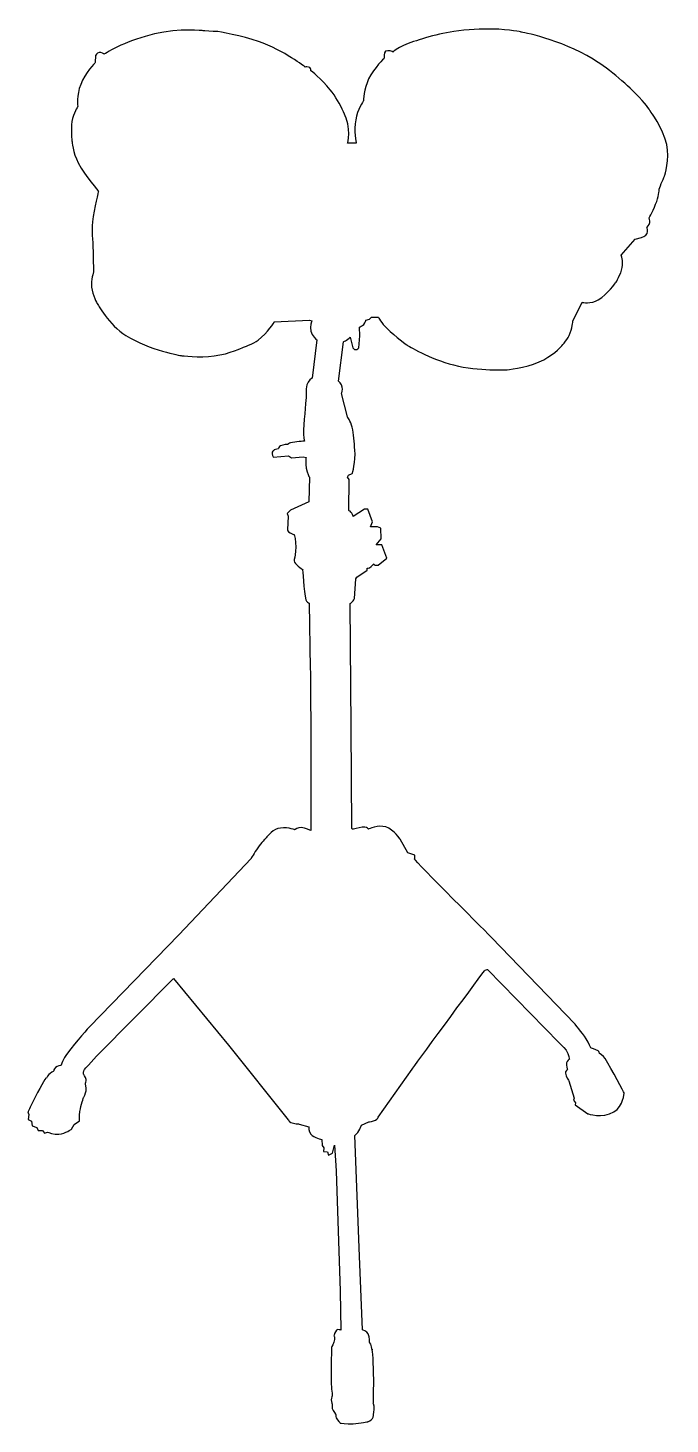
# Model space of a CAD drawing. Header units: centimetres. Extents: x -4.8 to 4.8, y -10.4 to 10.4.
import ezdxf

# ---------------------------------------------------------------- set-up
doc = ezdxf.new("R2010")
doc.units = ezdxf.units.CM
doc.header["$MEASUREMENT"] = 0
doc.layers.add('Camada 1', color=7, linetype='Continuous')

msp = doc.modelspace()

# ---------------------------------------------------------------- linework, layer by layer
at = {"layer": 'Camada 1'}
msp.add_open_spline([(-0.56082, 0.86125), (-0.56082, 0.86125), (-0.57709, 1.83261), (-0.57709, 1.83261), (-0.57709, 1.83261), (-0.57709, 1.83261), (-0.62064, 1.85925), (-0.6254, 1.88315), (-0.6254, 1.88315), (-0.6495, 2.00367), (-0.6807, 2.35361), (-0.67054, 2.3367), (-0.67054, 2.3367), (-0.66133, 2.32159), (-0.75828, 2.39348), (-0.79561, 2.44529), (-0.79561, 2.44529), (-0.80831, 2.46294), (-0.79246, 2.50331), (-0.79246, 2.50331), (-0.79246, 2.50331), (-0.79246, 2.50331), (-0.77301, 2.58282), (-0.77407, 2.66592), (-0.77407, 2.66592), (-0.77513, 2.75728), (-0.79661, 2.85285), (-0.79661, 2.85285), (-0.79661, 2.85285), (-0.79661, 2.85285), (-0.85445, 2.87325), (-0.88371, 2.89323), (-0.88371, 2.89323), (-0.89458, 2.90064), (-0.89821, 2.92196), (-0.89821, 2.92196), (-0.89821, 2.92196), (-0.89821, 2.92196), (-0.88604, 3.12516), (-0.88604, 3.12516), (-0.88604, 3.12516), (-0.88604, 3.12516), (-0.90221, 3.16588), (-0.90221, 3.16588), (-0.90221, 3.16588), (-0.90221, 3.16588), (-0.85347, 3.21462), (-0.85347, 3.21462), (-0.85347, 3.21462), (-0.85347, 3.21462), (-0.58111, 3.34064), (-0.58111, 3.34064), (-0.58111, 3.34064), (-0.58111, 3.34064), (-0.57299, 3.70645), (-0.57299, 3.70645), (-0.57299, 3.70645), (-0.57299, 3.70645), (-0.60596, 3.76556), (-0.61823, 3.83985), (-0.61823, 3.83985), (-0.6303, 3.91184), (-0.62183, 3.99908), (-0.62183, 3.99908), (-0.62183, 3.99908), (-0.62183, 3.99908), (-0.66242, 4.01136), (-0.66242, 4.01136), (-0.66242, 4.01136), (-0.66242, 4.01136), (-0.83728, 3.99509), (-0.83728, 3.99509), (-0.83728, 3.99509), (-0.83728, 3.99509), (-0.88192, 4.02364), (-0.88192, 4.02364), (-0.88192, 4.02364), (-0.88192, 4.02364), (-1.10962, 4.00324), (-1.10962, 4.00324), (-1.10962, 4.00324), (-1.10962, 4.00324), (-1.12867, 4.04626), (-1.12423, 4.07671), (-1.12423, 4.07671), (-1.12071, 4.10028), (-1.09335, 4.11298), (-1.09335, 4.11298), (-1.09335, 4.11298), (-1.09335, 4.11298), (-1.03639, 4.12925), (-1.03639, 4.12925), (-1.03639, 4.12925), (-1.03639, 4.12925), (-1.02083, 4.16478), (-0.9999, 4.17439), (-0.9999, 4.17439), (-0.95783, 4.19365), (-0.89417, 4.19426), (-0.89417, 4.19426), (-0.89417, 4.19426), (-0.89417, 4.19426), (-0.87515, 4.2135), (-0.85252, 4.21794), (-0.85252, 4.21794), (-0.78328, 4.23149), (-0.64614, 4.2431), (-0.64614, 4.2431), (-0.64614, 4.2431), (-0.64614, 4.2431), (-0.66347, 4.31414), (-0.65924, 4.40971), (-0.65924, 4.40971), (-0.6508, 4.60476), (-0.6177, 4.90152), (-0.6177, 4.90152), (-0.6177, 4.90152), (-0.6177, 4.90152), (-0.63241, 5.00344), (-0.60892, 5.08009), (-0.60892, 5.08009), (-0.59011, 5.14216), (-0.53238, 5.1819), (-0.53238, 5.1819), (-0.53238, 5.1819), (-0.53238, 5.1819), (-0.46324, 5.75099), (-0.46324, 5.75099), (-0.46324, 5.75099), (-0.46324, 5.75099), (-0.53238, 5.81303), (-0.54952, 5.87892), (-0.54952, 5.87892), (-0.56878, 5.95282), (-0.53642, 6.03148), (-0.53642, 6.03148), (-0.53642, 6.03148), (-0.53642, 6.03148), (-0.57301, 6.04362), (-0.57301, 6.04362), (-0.57301, 6.04362), (-0.57301, 6.04362), (-1.09337, 6.01518), (-1.09337, 6.01518), (-1.09337, 6.01518), (-1.09337, 6.01518), (-1.19441, 5.85786), (-1.3325, 5.74623), (-1.3325, 5.74623), (-1.40841, 5.68479), (-1.56076, 5.63712), (-1.56076, 5.63712), (-1.56076, 5.63712), (-1.56076, 5.63712), (-1.74758, 5.54229), (-1.98925, 5.51015), (-1.98925, 5.51015), (-2.20557, 5.4815), (-2.47934, 5.51523), (-2.47934, 5.51523), (-2.47934, 5.51523), (-2.47934, 5.51523), (-2.94495, 5.59378), (-3.30092, 5.81516), (-3.30092, 5.81516), (-3.54905, 5.96952), (-3.72719, 6.29154), (-3.72719, 6.29154), (-3.72719, 6.29154), (-3.72719, 6.29154), (-3.79476, 6.41015), (-3.80871, 6.53324), (-3.80871, 6.53324), (-3.82117, 6.64296), (-3.78003, 6.75906), (-3.78003, 6.75906), (-3.78003, 6.75906), (-3.78003, 6.75906), (-3.7922, 7.20605), (-3.7922, 7.20605), (-3.7922, 7.20605), (-3.7922, 7.20605), (-3.81292, 7.34297), (-3.79477, 7.50315), (-3.79477, 7.50315), (-3.77106, 7.71394), (-3.7068, 7.9622), (-3.7068, 7.9622), (-3.7068, 7.9622), (-3.7068, 7.9622), (-3.8968, 8.17236), (-4.00811, 8.38276), (-4.00811, 8.38276), (-4.08868, 8.53458), (-4.10116, 8.70605), (-4.10116, 8.70605), (-4.10116, 8.70605), (-4.10116, 8.70605), (-4.12167, 8.87118), (-4.10105, 8.99519), (-4.10105, 8.99519), (-4.07906, 9.12703), (-4.01572, 9.21815), (-4.01572, 9.21815), (-4.01572, 9.21815), (-4.01572, 9.21815), (-4.03517, 9.38984), (-3.97185, 9.54928), (-3.97185, 9.54928), (-3.90533, 9.71695), (-3.75566, 9.87257), (-3.75566, 9.87257), (-3.75566, 9.87257), (-3.75566, 9.87257), (-3.75164, 9.9783), (-3.75164, 9.9783), (-3.75164, 9.9783), (-3.75164, 9.9783), (-3.73164, 10.01775), (-3.69475, 10.02344), (-3.69475, 10.02344), (-3.66845, 10.02757), (-3.62159, 9.9986), (-3.62159, 9.9986), (-3.62159, 9.9986), (-3.62159, 9.9986), (-3.5106, 10.06903), (-3.37696, 10.13055), (-3.37696, 10.13055), (-3.23316, 10.19654), (-3.06002, 10.25551), (-2.87552, 10.29927), (-2.87552, 10.29927), (-2.49664, 10.38923), (-2.15016, 10.34811), (-2.15016, 10.34811), (-2.15016, 10.34811), (-2.15016, 10.34811), (-1.98755, 10.3316), (-1.95902, 10.33562), (-1.95902, 10.33562), (-1.93068, 10.33964), (-1.55916, 10.26945), (-1.32944, 10.18761), (-1.32944, 10.18761), (-0.94302, 10.04976), (-0.63398, 9.80743), (-0.63398, 9.80743), (-0.63398, 9.80743), (-0.63398, 9.80743), (-0.588, 9.81484), (-0.56495, 9.79939), (-0.56495, 9.79939), (-0.54571, 9.78672), (-0.54868, 9.75055), (-0.54868, 9.75055), (-0.54868, 9.75055), (-0.54868, 9.75055), (-0.39729, 9.63247), (-0.26314, 9.46954), (-0.26314, 9.46954), (-0.18162, 9.37037), (-0.11926, 9.25218), (-0.06425, 9.14117), (-0.06425, 9.14117), (0.06143, 8.88659), (-0.004, 8.67347), (-0.004, 8.67347), (-0.004, 8.67347), (-0.004, 8.67347), (0.12202, 8.67749), (0.12202, 8.67749), (0.12202, 8.67749), (0.12202, 8.67749), (0.08754, 8.85955), (0.1163, 9.02404), (0.1163, 9.02404), (0.1422, 9.17162), (0.23174, 9.30347), (0.23174, 9.30347), (0.23174, 9.30347), (0.23174, 9.30347), (0.23724, 9.48458), (0.3086, 9.63089), (0.3086, 9.63089), (0.39094, 9.80004), (0.54067, 9.9376), (0.54067, 9.9376), (0.54067, 9.9376), (0.54067, 9.9376), (0.53432, 10.02248), (0.56022, 10.04121), (0.56022, 10.04121), (0.59734, 10.06775), (0.67071, 10.03108), (0.67071, 10.03108), (0.67071, 10.03108), (0.67071, 10.03108), (0.74768, 10.09185), (0.82761, 10.12718), (0.82761, 10.12718), (0.99782, 10.20203), (1.28243, 10.28979), (1.57717, 10.33588), (1.57717, 10.33588), (1.77085, 10.36602), (1.98905, 10.37626), (2.15018, 10.37226), (2.15018, 10.37226), (2.4145, 10.3658), (2.57304, 10.32786), (2.57304, 10.32786), (2.57304, 10.32786), (2.57304, 10.32786), (3.1556, 10.22383), (3.64616, 9.92294), (3.64616, 9.92294), (3.90852, 9.76202), (4.17517, 9.52352), (4.33066, 9.35858), (4.33066, 9.35858), (4.45406, 9.22769), (4.4956, 9.14906), (4.4956, 9.14906), (4.4956, 9.14906), (4.4956, 9.14906), (4.68345, 8.913), (4.74013, 8.65514), (4.74013, 8.65514), (4.78855, 8.43651), (4.7069, 8.18987), (4.7069, 8.18987), (4.7069, 8.18987), (4.7069, 8.18987), (4.63776, 8.02726), (4.62975, 8.00286), (4.62975, 8.00286), (4.62591, 7.99167), (4.6253, 7.90877), (4.59062, 7.80971), (4.59062, 7.80971), (4.55027, 7.69374), (4.47518, 7.55989), (4.47518, 7.55989), (4.47518, 7.55989), (4.47518, 7.55989), (4.49653, 7.52563), (4.48912, 7.49351), (4.48912, 7.49351), (4.48044, 7.45681), (4.44271, 7.42162), (4.44271, 7.42162), (4.44271, 7.42162), (4.44271, 7.42162), (4.46787, 7.3713), (4.4484, 7.33343), (4.4484, 7.33343), (4.42927, 7.2962), (4.3654, 7.27125), (4.3654, 7.27125), (4.3654, 7.27125), (4.3654, 7.27125), (4.27198, 7.24683), (4.27198, 7.24683), (4.27198, 7.24683), (4.27198, 7.24683), (4.06063, 7.01117), (4.06063, 7.01117), (4.06063, 7.01117), (4.06063, 7.01117), (4.09608, 6.92343), (4.07788, 6.82731), (4.07788, 6.82731), (4.05756, 6.72074), (3.98337, 6.60456), (3.98337, 6.60456), (3.98337, 6.60456), (3.98337, 6.60456), (3.85944, 6.42642), (3.72156, 6.34469), (3.72156, 6.34469), (3.61297, 6.28011), (3.48349, 6.30789), (3.48349, 6.30789), (3.48349, 6.30789), (3.48349, 6.30789), (3.34519, 6.02751), (3.34519, 6.02751), (3.34519, 6.02751), (3.34519, 6.02751), (3.3382, 5.92411), (3.28788, 5.81629), (3.28788, 5.81629), (3.25097, 5.73774), (3.16644, 5.64545), (3.16644, 5.64545), (3.16644, 5.64545), (3.16644, 5.64545), (3.03269, 5.50104), (2.8432, 5.42111), (2.8432, 5.42111), (2.62968, 5.33081), (2.35756, 5.30395), (2.35756, 5.30395), (2.35756, 5.30395), (2.35756, 5.30395), (1.95463, 5.2808), (1.57183, 5.37584), (1.57183, 5.37584), (1.21811, 5.4635), (0.88211, 5.66974), (0.88211, 5.66974), (0.88211, 5.66974), (0.88211, 5.66974), (0.70502, 5.79777), (0.58146, 5.91797), (0.58146, 5.91797), (0.49727, 5.99949), (0.45118, 6.08839), (0.45118, 6.08839), (0.45118, 6.08839), (0.45118, 6.08839), (0.34955, 6.08835), (0.34955, 6.08835), (0.34955, 6.08835), (0.34955, 6.08835), (0.32113, 6.05581), (0.32113, 6.05581), (0.32113, 6.05581), (0.32113, 6.05581), (0.26827, 6.04364), (0.26827, 6.04364), (0.26827, 6.04364), (0.26827, 6.04364), (0.26277, 6.0093), (0.23573, 5.97874), (0.23573, 5.97874), (0.21795, 5.95876), (0.17482, 5.93802), (0.17482, 5.93802), (0.17482, 5.93802), (0.17482, 5.93802), (0.17882, 5.8079), (0.17882, 5.8079), (0.17882, 5.8079), (0.17882, 5.8079), (0.16255, 5.62912), (0.16255, 5.62912), (0.16255, 5.62912), (0.16255, 5.62912), (0.13718, 5.6047), (0.11794, 5.6047), (0.11794, 5.6047), (0.0931, 5.6047), (0.07309, 5.62912), (0.07309, 5.62912), (0.07309, 5.62912), (0.07309, 5.62912), (0.03253, 5.79173), (0.03253, 5.79173), (0.03253, 5.79173), (0.03253, 5.79173), (0.00776, 5.76308), (-0.01843, 5.74437), (-0.01843, 5.74437), (-0.04066, 5.72873), (-0.06497, 5.72259), (-0.06497, 5.72259), (-0.06497, 5.72259), (-0.06497, 5.72259), (-0.13813, 5.13318), (-0.13813, 5.13318), (-0.13813, 5.13318), (-0.13813, 5.13318), (-0.09638, 5.09884), (-0.08339, 5.04534), (-0.08339, 5.04534), (-0.07545, 5.01298), (-0.09355, 4.9503), (-0.09355, 4.9503), (-0.09355, 4.9503), (-0.09355, 4.9503), (-0.00812, 4.60481), (-0.00812, 4.60481), (-0.00812, 4.60481), (-0.00812, 4.60481), (0.03948, 4.54404), (0.06525, 4.44855), (0.06525, 4.44855), (0.09031, 4.35539), (0.09316, 4.2294), (0.10361, 4.1098), (0.10361, 4.1098), (0.1179, 3.94393), (0.06503, 3.75933), (0.06503, 3.75933), (0.06503, 3.75933), (0.06503, 3.75933), (0.00814, 3.73901), (0.00814, 3.73901), (0.00814, 3.73901), (0.00814, 3.73901), (-0.00813, 3.70647), (-0.00813, 3.70647), (-0.00813, 3.70647), (-0.00813, 3.70647), (0.02031, 3.67401), (0.02031, 3.67401), (0.02031, 3.67401), (0.02031, 3.67401), (0.01621, 3.21062), (0.01621, 3.21062), (0.01621, 3.21062), (0.01621, 3.21062), (0.04293, 3.1935), (0.05764, 3.17173), (0.05764, 3.17173), (0.07328, 3.1489), (0.07717, 3.12119), (0.07717, 3.12119), (0.07717, 3.12119), (0.07717, 3.12119), (0.24791, 3.23091), (0.24791, 3.23091), (0.24791, 3.23091), (0.24791, 3.23091), (0.29677, 3.23091), (0.29677, 3.23091), (0.29677, 3.23091), (0.29677, 3.23091), (0.3658, 3.04401), (0.3658, 3.04401), (0.3658, 3.04401), (0.3658, 3.04401), (0.33738, 2.96673), (0.33738, 2.96673), (0.33738, 2.96673), (0.33738, 2.96673), (0.43898, 2.97086), (0.43898, 2.97086), (0.43898, 2.97086), (0.43898, 2.97086), (0.49184, 2.95057), (0.49184, 2.95057), (0.49184, 2.95057), (0.49184, 2.95057), (0.49586, 2.78796), (0.49586, 2.78796), (0.49586, 2.78796), (0.49586, 2.78796), (0.42268, 2.70253), (0.42268, 2.70253), (0.42268, 2.70253), (0.42268, 2.70253), (0.50397, 2.70251), (0.50397, 2.70251), (0.50397, 2.70251), (0.50397, 2.70251), (0.58118, 2.50333), (0.58118, 2.50333), (0.58118, 2.50333), (0.58118, 2.50333), (0.45111, 2.3976), (0.45111, 2.3976), (0.45111, 2.3976), (0.45111, 2.3976), (0.42142, 2.39379), (0.40671, 2.39824), (0.40671, 2.39824), (0.38917, 2.40396), (0.3861, 2.418), (0.3861, 2.418), (0.3861, 2.418), (0.3861, 2.418), (0.35205, 2.379), (0.32321, 2.35974), (0.32321, 2.35974), (0.3103, 2.35119), (0.28852, 2.35299), (0.28852, 2.35299), (0.28852, 2.35299), (0.28852, 2.35299), (0.2845, 2.32444), (0.2845, 2.32444), (0.2845, 2.32444), (0.2845, 2.32444), (0.13416, 2.21882), (0.13416, 2.21882), (0.13416, 2.21882), (0.13416, 2.21882), (0.11789, 2.1944), (0.11789, 2.1944), (0.11789, 2.1944), (0.11789, 2.1944), (0.09757, 1.90174), (0.09757, 1.90174), (0.09757, 1.90174), (0.09757, 1.90174), (0.08212, 1.87383), (0.06331, 1.85163), (0.06331, 1.85163), (0.05085, 1.83684), (0.03246, 1.82456), (0.03246, 1.82456), (0.03246, 1.82456), (0.03246, 1.82456), (0.04873, -0.00863), (0.04873, -0.00863), (0.04873, -0.00863), (0.04873, -0.00863), (0.05685, -1.52067), (0.05685, -1.52067), (0.05685, -1.52067), (0.05685, -1.52067), (0.06291, -1.53334), (0.08455, -1.5289), (0.08455, -1.5289), (0.12622, -1.52049), (0.20382, -1.49257), (0.25275, -1.49805), (0.25275, -1.49805), (0.28532, -1.50178), (0.30479, -1.52869), (0.30479, -1.52869), (0.30479, -1.52869), (0.30479, -1.52869), (0.45341, -1.46032), (0.56368, -1.49551), (0.56368, -1.49551), (0.68833, -1.53525), (0.77627, -1.67916), (0.77627, -1.67916), (0.77627, -1.67916), (0.77627, -1.67916), (0.89004, -1.88247), (0.89004, -1.88247), (0.89004, -1.88247), (0.89004, -1.88247), (0.99577, -1.91493), (0.99577, -1.91493), (0.99577, -1.91493), (0.99577, -1.91493), (0.99577, -1.95962), (0.99177, -1.97592), (0.99177, -1.97592), (0.98764, -1.99219), (2.13398, -3.13845), (2.13398, -3.13845), (2.13398, -3.13845), (2.13398, -3.13845), (3.37366, -4.42276), (3.37366, -4.42276), (3.37366, -4.42276), (3.37366, -4.42276), (3.47283, -4.54476), (3.54178, -4.6494), (3.54178, -4.6494), (3.58364, -4.71306), (3.60949, -4.7805), (3.60949, -4.7805), (3.60949, -4.7805), (3.60949, -4.7805), (3.68117, -4.80185), (3.7194, -4.82701), (3.7194, -4.82701), (3.73578, -4.83781), (3.73951, -4.86582), (3.73951, -4.86582), (3.73951, -4.86582), (3.73951, -4.86582), (3.7946, -4.89553), (3.82322, -4.94141), (3.82322, -4.94141), (3.92217, -5.09968), (4.10532, -5.45121), (4.10532, -5.45121), (4.10532, -5.45121), (4.10532, -5.45121), (4.09714, -5.64639), (3.95493, -5.73275), (3.95493, -5.73275), (3.77779, -5.84038), (3.56462, -5.76013), (3.56462, -5.76013), (3.56462, -5.76013), (3.56462, -5.76013), (3.37772, -5.63001), (3.37772, -5.63001), (3.37772, -5.63001), (3.37772, -5.63001), (3.38174, -5.59749), (3.38174, -5.59749), (3.38174, -5.59749), (3.38174, -5.59749), (3.35332, -5.56095), (3.35332, -5.56095), (3.35332, -5.56095), (3.35332, -5.56095), (3.36144, -5.52835), (3.36144, -5.52835), (3.36144, -5.52835), (3.36144, -5.52835), (3.28429, -5.27229), (3.28429, -5.27229), (3.28429, -5.27229), (3.28429, -5.27229), (3.23955, -5.20847), (3.23354, -5.15823), (3.23354, -5.15823), (3.23013, -5.12894), (3.26397, -5.10153), (3.26397, -5.10153), (3.26397, -5.10153), (3.26397, -5.10153), (3.24021, -5.04692), (3.24809, -5.00567), (3.24809, -5.00567), (3.25423, -4.9727), (3.29228, -4.95109), (3.29228, -4.95109), (3.29228, -4.95109), (3.29228, -4.95109), (3.28805, -4.88111), (3.24262, -4.81621), (3.24262, -4.81621), (3.2032, -4.75993), (3.13792, -4.70733), (3.13792, -4.70733), (3.13792, -4.70733), (3.13792, -4.70733), (2.07289, -3.61391), (2.07289, -3.61391), (2.07289, -3.61391), (2.07289, -3.61391), (2.0414, -3.61944), (2.02807, -3.63722), (2.02807, -3.63722), (1.87593, -3.83891), (0.95521, -5.09743), (0.95521, -5.09743), (0.95521, -5.09743), (0.95521, -5.09743), (0.4511, -5.81284), (0.4511, -5.81284), (0.4511, -5.81284), (0.4511, -5.81284), (0.4452, -5.84022), (0.40882, -5.85832), (0.40882, -5.85832), (0.37628, -5.8747), (0.31293, -5.88189), (0.31293, -5.88189), (0.31293, -5.88189), (0.31293, -5.88189), (0.20321, -5.93073), (0.20321, -5.93073), (0.20321, -5.93073), (0.20321, -5.93073), (0.18694, -5.96732), (0.18694, -5.96732), (0.18694, -5.96732), (0.18694, -5.96732), (0.17289, -6.00685), (0.14773, -6.04154), (0.14773, -6.04154), (0.13323, -6.06144), (0.10164, -6.0852), (0.10164, -6.0852), (0.10164, -6.0852), (0.10164, -6.0852), (0.1748, -7.8777), (0.1748, -7.8777), (0.1748, -7.8777), (0.1748, -7.8777), (0.21539, -8.97511), (0.21539, -8.97511), (0.21539, -8.97511), (0.21539, -8.97511), (0.28307, -9.0012), (0.30156, -9.03398), (0.30156, -9.03398), (0.33254, -9.08875), (0.32111, -9.16214), (0.32111, -9.16214), (0.32111, -9.16214), (0.32111, -9.16214), (0.35641, -9.19873), (0.36064, -9.27919), (0.36064, -9.27919), (0.35683, -9.20773), (0.37945, -9.4077), (0.38263, -9.62955), (0.38263, -9.62955), (0.38602, -9.85048), (0.37797, -10.06447), (0.37797, -10.06447), (0.37797, -10.06447), (0.37797, -10.06447), (0.40501, -10.13826), (0.38601, -10.20679), (0.38601, -10.20679), (0.37884, -10.23269), (0.38307, -10.26876), (0.36423, -10.29506), (0.36423, -10.29506), (0.34394, -10.32337), (0.30081, -10.34083), (0.30081, -10.34083), (0.30081, -10.34083), (0.30081, -10.34083), (0.18643, -10.36681), (0.07774, -10.37216), (0.07774, -10.37216), (-0.02047, -10.37703), (-0.11384, -10.36126), (-0.11384, -10.36126), (-0.11384, -10.36126), (-0.11384, -10.36126), (-0.15506, -10.32054), (-0.17324, -10.28546), (-0.17324, -10.28546), (-0.187, -10.25868), (-0.17885, -10.23524), (-0.17885, -10.23524), (-0.17885, -10.23524), (-0.17885, -10.23524), (-0.21658, -10.18801), (-0.23224, -10.14486), (-0.23224, -10.14486), (-0.24092, -10.12031), (-0.23163, -10.08895), (-0.23163, -10.08895), (-0.23163, -10.08895), (-0.23163, -10.08895), (-0.2479, -10.05289), (-0.2479, -10.01577), (-0.2479, -10.01577), (-0.2479, -9.98415), (-0.23163, -9.95076), (-0.23163, -9.95076), (-0.23163, -9.95076), (-0.23163, -9.95076), (-0.24539, -9.85805), (-0.24748, -9.7393), (-0.24748, -9.7393), (-0.25108, -9.5284), (-0.24388, -9.23545), (-0.24388, -9.23545), (-0.24388, -9.23545), (-0.24388, -9.23545), (-0.20983, -9.17116), (-0.19919, -9.12144), (-0.19919, -9.12144), (-0.19252, -9.09017), (-0.20731, -9.06461), (-0.20731, -9.06461), (-0.20731, -9.06461), (-0.20731, -9.06461), (-0.19696, -9.00346), (-0.16715, -8.97862), (-0.16715, -8.97862), (-0.14895, -8.96333), (-0.10571, -8.97928), (-0.10571, -8.97928), (-0.10571, -8.97928), (-0.10571, -8.97928), (-0.11389, -8.39812), (-0.11389, -8.39812), (-0.11389, -8.39812), (-0.11389, -8.39812), (-0.17477, -6.60959), (-0.17477, -6.60959), (-0.17477, -6.60959), (-0.17477, -6.60959), (-0.19922, -6.22756), (-0.19922, -6.22756), (-0.19922, -6.22756), (-0.19922, -6.22756), (-0.22764, -6.3494), (-0.22764, -6.3494), (-0.22764, -6.3494), (-0.22764, -6.3494), (-0.28865, -6.37798), (-0.28865, -6.37798), (-0.28865, -6.37798), (-0.28865, -6.37798), (-0.30492, -6.32914), (-0.30492, -6.32914), (-0.30492, -6.32914), (-0.30492, -6.32914), (-0.36178, -6.32512), (-0.36178, -6.32512), (-0.36178, -6.32512), (-0.36178, -6.32512), (-0.35765, -6.26823), (-0.35765, -6.26823), (-0.35765, -6.26823), (-0.35765, -6.26823), (-0.3822, -6.23569), (-0.3822, -6.23569), (-0.3822, -6.23569), (-0.3822, -6.23569), (-0.38622, -6.14623), (-0.38622, -6.14623), (-0.38622, -6.14623), (-0.38622, -6.14623), (-0.5042, -6.11792), (-0.55219, -6.06402), (-0.55219, -6.06402), (-0.58262, -6.02986), (-0.58124, -5.95525), (-0.58124, -5.95525), (-0.58124, -5.95525), (-0.58124, -5.95525), (-0.72356, -5.91453), (-0.72356, -5.91453), (-0.72356, -5.91453), (-0.72356, -5.91453), (-0.80053, -5.90818), (-0.84694, -5.88969), (-0.84694, -5.88969), (-0.87909, -5.87667), (-0.88615, -5.84963), (-0.88615, -5.84963), (-0.88615, -5.84963), (-0.88615, -5.84963), (-1.77623, -4.73999), (-1.77623, -4.73999), (-1.77623, -4.73999), (-1.77623, -4.73999), (-2.59326, -3.74812), (-2.59326, -3.74812), (-2.59326, -3.74812), (-2.59326, -3.74812), (-3.73547, -4.9066), (-3.73547, -4.9066), (-3.73547, -4.9066), (-3.73547, -4.9066), (-3.85334, -5.04064), (-3.85334, -5.04064), (-3.85334, -5.04064), (-3.85334, -5.04064), (-3.89276, -5.06633), (-3.91499, -5.10364), (-3.91499, -5.10364), (-3.92997, -5.12901), (-3.93063, -5.17066), (-3.93063, -5.17066), (-3.93063, -5.17066), (-3.93063, -5.17066), (-3.89827, -5.20998), (-3.88994, -5.2521), (-3.88994, -5.2521), (-3.88539, -5.27504), (-3.90208, -5.31298), (-3.90208, -5.31298), (-3.90208, -5.31298), (-3.90208, -5.31298), (-3.88306, -5.36291), (-3.89025, -5.42228), (-3.89025, -5.42228), (-3.89448, -5.45855), (-3.92652, -5.51618), (-3.92652, -5.51618), (-3.92652, -5.51618), (-3.92652, -5.51618), (-3.96658, -5.62992), (-3.9837, -5.72764), (-3.9837, -5.72764), (-3.99648, -5.80122), (-3.98751, -5.86583), (-3.98751, -5.86583), (-3.98751, -5.86583), (-3.98751, -5.86583), (-4.06871, -5.92266), (-4.06871, -5.92266), (-4.06871, -5.92266), (-4.06871, -5.92266), (-4.1094, -5.9918), (-4.1094, -5.9918), (-4.1094, -5.9918), (-4.1094, -5.9918), (-4.19473, -6.05186), (-4.29538, -6.06467), (-4.29538, -6.06467), (-4.36608, -6.07356), (-4.46302, -6.03654), (-4.46302, -6.03654), (-4.46302, -6.03654), (-4.46302, -6.03654), (-4.50776, -6.04868), (-4.50776, -6.04868), (-4.50776, -6.04868), (-4.50776, -6.04868), (-4.54022, -6.01209), (-4.54022, -6.01209), (-4.54022, -6.01209), (-4.54022, -6.01209), (-4.60121, -6.00796), (-4.60121, -6.00796), (-4.60121, -6.00796), (-4.60121, -6.00796), (-4.62566, -5.9674), (-4.62566, -5.9674), (-4.62566, -5.9674), (-4.62566, -5.9674), (-4.69067, -5.93893), (-4.69067, -5.93893), (-4.69067, -5.93893), (-4.69067, -5.93893), (-4.70281, -5.87392), (-4.70281, -5.87392), (-4.70281, -5.87392), (-4.70281, -5.87392), (-4.75168, -5.8455), (-4.75168, -5.8455), (-4.75168, -5.8455), (-4.75168, -5.8455), (-4.74342, -5.77221), (-4.74342, -5.77221), (-4.74342, -5.77221), (-4.74342, -5.77221), (-4.75553, -5.73969), (-4.75553, -5.73969), (-4.75553, -5.73969), (-4.75553, -5.73969), (-4.72404, -5.66177), (-4.6752, -5.56663), (-4.6752, -5.56663), (-4.59569, -5.41206), (-4.48319, -5.21249), (-4.48319, -5.22759), (-4.48319, -5.22759), (-4.48319, -5.24124), (-4.4774, -5.2091), (-4.44715, -5.17825), (-4.44715, -5.17825), (-4.42326, -5.1537), (-4.37346, -5.13004), (-4.37346, -5.13004), (-4.37346, -5.13004), (-4.37346, -5.13004), (-4.37402, -5.09517), (-4.34631, -5.07252), (-4.34631, -5.07252), (-4.31914, -5.0504), (-4.26373, -5.04058), (-4.26373, -5.04058), (-4.26373, -5.04058), (-4.26373, -5.04058), (-4.23656, -4.95052), (-4.16943, -4.85934), (-4.16943, -4.85934), (-4.04436, -4.69001), (-3.84108, -4.46757), (-3.84108, -4.46757), (-3.84108, -4.46757), (-3.84108, -4.46757), (-2.51195, -3.10182), (-2.51195, -3.10182), (-2.51195, -3.10182), (-2.51195, -3.10182), (-1.43885, -1.96364), (-1.43885, -1.96364), (-1.43885, -1.96364), (-1.43885, -1.96364), (-1.39562, -1.88225), (-1.33865, -1.80423), (-1.33865, -1.80423), (-1.28621, -1.73213), (-1.21938, -1.663), (-1.21938, -1.663), (-1.21938, -1.663), (-1.21938, -1.663), (-1.13799, -1.54817), (-1.04348, -1.52047), (-1.04348, -1.52047), (-0.92675, -1.48599), (-0.7925, -1.53695), (-0.7925, -1.53695), (-0.7925, -1.53695), (-0.7925, -1.53695), (-0.74154, -1.50237), (-0.69503, -1.50459), (-0.69503, -1.50459), (-0.62611, -1.50816), (-0.55271, -1.54909), (-0.55271, -1.54909), (-0.55271, -1.54909), (-0.55271, -1.54909), (-0.54865, -0.35412), (-0.54865, -0.35412), (-0.54865, -0.35412), (-0.54865, -0.35412), (-0.55672, 0.80026), (-0.55672, 0.80026), (-0.55672, 0.80026), (-0.55672, 0.80026), (-0.56082, 0.86125), (-0.56082, 0.86125)], degree=3, knots=[0, 0, 0, 0, 0.00362319, 0.00362319, 0.00362319, 0.00362319, 0.00724638, 0.00724638, 0.00724638, 0.00724638, 0.01086957, 0.01086957, 0.01086957, 0.01086957, 0.01449275, 0.01449275, 0.01449275, 0.01449275, 0.01811594, 0.01811594, 0.01811594, 0.01811594, 0.02173913, 0.02173913, 0.02173913, 0.02173913, 0.02536232, 0.02536232, 0.02536232, 0.02536232, 0.02898551, 0.02898551, 0.02898551, 0.02898551, 0.0326087, 0.0326087, 0.0326087, 0.0326087, 0.03623188, 0.03623188, 0.03623188, 0.03623188, 0.03985507, 0.03985507, 0.03985507, 0.03985507, 0.04347826, 0.04347826, 0.04347826, 0.04347826, 0.04710145, 0.04710145, 0.04710145, 0.04710145, 0.05072464, 0.05072464, 0.05072464, 0.05072464, 0.05434783, 0.05434783, 0.05434783, 0.05434783, 0.05797101, 0.05797101, 0.05797101, 0.05797101, 0.0615942, 0.0615942, 0.0615942, 0.0615942, 0.06521739, 0.06521739, 0.06521739, 0.06521739, 0.06884058, 0.06884058, 0.06884058, 0.06884058, 0.07246377, 0.07246377, 0.07246377, 0.07246377, 0.07608696, 0.07608696, 0.07608696, 0.07608696, 0.07971014, 0.07971014, 0.07971014, 0.07971014, 0.08333333, 0.08333333, 0.08333333, 0.08333333, 0.08695652, 0.08695652, 0.08695652, 0.08695652, 0.09057971, 0.09057971, 0.09057971, 0.09057971, 0.0942029, 0.0942029, 0.0942029, 0.0942029, 0.09782609, 0.09782609, 0.09782609, 0.09782609, 0.10144928, 0.10144928, 0.10144928, 0.10144928, 0.10507246, 0.10507246, 0.10507246, 0.10507246, 0.10869565, 0.10869565, 0.10869565, 0.10869565, 0.11231884, 0.11231884, 0.11231884, 0.11231884, 0.11594203, 0.11594203, 0.11594203, 0.11594203, 0.11956522, 0.11956522, 0.11956522, 0.11956522, 0.12318841, 0.12318841, 0.12318841, 0.12318841, 0.12681159, 0.12681159, 0.12681159, 0.12681159, 0.13043478, 0.13043478, 0.13043478, 0.13043478, 0.13405797, 0.13405797, 0.13405797, 0.13405797, 0.13768116, 0.13768116, 0.13768116, 0.13768116, 0.14130435, 0.14130435, 0.14130435, 0.14130435, 0.14492754, 0.14492754, 0.14492754, 0.14492754, 0.14855072, 0.14855072, 0.14855072, 0.14855072, 0.15217391, 0.15217391, 0.15217391, 0.15217391, 0.1557971, 0.1557971, 0.1557971, 0.1557971, 0.15942029, 0.15942029, 0.15942029, 0.15942029, 0.16304348, 0.16304348, 0.16304348, 0.16304348, 0.16666667, 0.16666667, 0.16666667, 0.16666667, 0.17028986, 0.17028986, 0.17028986, 0.17028986, 0.17391304, 0.17391304, 0.17391304, 0.17391304, 0.17753623, 0.17753623, 0.17753623, 0.17753623, 0.18115942, 0.18115942, 0.18115942, 0.18115942, 0.18478261, 0.18478261, 0.18478261, 0.18478261, 0.1884058, 0.1884058, 0.1884058, 0.1884058, 0.19202899, 0.19202899, 0.19202899, 0.19202899, 0.19565217, 0.19565217, 0.19565217, 0.19565217, 0.19927536, 0.19927536, 0.19927536, 0.19927536, 0.20289855, 0.20289855, 0.20289855, 0.20289855, 0.20652174, 0.20652174, 0.20652174, 0.20652174, 0.21014493, 0.21014493, 0.21014493, 0.21014493, 0.21376812, 0.21376812, 0.21376812, 0.21376812, 0.2173913, 0.2173913, 0.2173913, 0.2173913, 0.22101449, 0.22101449, 0.22101449, 0.22101449, 0.22463768, 0.22463768, 0.22463768, 0.22463768, 0.22826087, 0.22826087, 0.22826087, 0.22826087, 0.23188406, 0.23188406, 0.23188406, 0.23188406, 0.23550725, 0.23550725, 0.23550725, 0.23550725, 0.23913043, 0.23913043, 0.23913043, 0.23913043, 0.24275362, 0.24275362, 0.24275362, 0.24275362, 0.24637681, 0.24637681, 0.24637681, 0.24637681, 0.25, 0.25, 0.25, 0.25, 0.25362319, 0.25362319, 0.25362319, 0.25362319, 0.25724638, 0.25724638, 0.25724638, 0.25724638, 0.26086957, 0.26086957, 0.26086957, 0.26086957, 0.26449275, 0.26449275, 0.26449275, 0.26449275, 0.26811594, 0.26811594, 0.26811594, 0.26811594, 0.27173913, 0.27173913, 0.27173913, 0.27173913, 0.27536232, 0.27536232, 0.27536232, 0.27536232, 0.27898551, 0.27898551, 0.27898551, 0.27898551, 0.2826087, 0.2826087, 0.2826087, 0.2826087, 0.28623188, 0.28623188, 0.28623188, 0.28623188, 0.28985507, 0.28985507, 0.28985507, 0.28985507, 0.29347826, 0.29347826, 0.29347826, 0.29347826, 0.29710145, 0.29710145, 0.29710145, 0.29710145, 0.30072464, 0.30072464, 0.30072464, 0.30072464, 0.30434783, 0.30434783, 0.30434783, 0.30434783, 0.30797101, 0.30797101, 0.30797101, 0.30797101, 0.3115942, 0.3115942, 0.3115942, 0.3115942, 0.31521739, 0.31521739, 0.31521739, 0.31521739, 0.31884058, 0.31884058, 0.31884058, 0.31884058, 0.32246377, 0.32246377, 0.32246377, 0.32246377, 0.32608696, 0.32608696, 0.32608696, 0.32608696, 0.32971014, 0.32971014, 0.32971014, 0.32971014, 0.33333333, 0.33333333, 0.33333333, 0.33333333, 0.33695652, 0.33695652, 0.33695652, 0.33695652, 0.34057971, 0.34057971, 0.34057971, 0.34057971, 0.3442029, 0.3442029, 0.3442029, 0.3442029, 0.34782609, 0.34782609, 0.34782609, 0.34782609, 0.35144928, 0.35144928, 0.35144928, 0.35144928, 0.35507246, 0.35507246, 0.35507246, 0.35507246, 0.35869565, 0.35869565, 0.35869565, 0.35869565, 0.36231884, 0.36231884, 0.36231884, 0.36231884, 0.36594203, 0.36594203, 0.36594203, 0.36594203, 0.36956522, 0.36956522, 0.36956522, 0.36956522, 0.37318841, 0.37318841, 0.37318841, 0.37318841, 0.37681159, 0.37681159, 0.37681159, 0.37681159, 0.38043478, 0.38043478, 0.38043478, 0.38043478, 0.38405797, 0.38405797, 0.38405797, 0.38405797, 0.38768116, 0.38768116, 0.38768116, 0.38768116, 0.39130435, 0.39130435, 0.39130435, 0.39130435, 0.39492754, 0.39492754, 0.39492754, 0.39492754, 0.39855072, 0.39855072, 0.39855072, 0.39855072, 0.40217391, 0.40217391, 0.40217391, 0.40217391, 0.4057971, 0.4057971, 0.4057971, 0.4057971, 0.40942029, 0.40942029, 0.40942029, 0.40942029, 0.41304348, 0.41304348, 0.41304348, 0.41304348, 0.41666667, 0.41666667, 0.41666667, 0.41666667, 0.42028986, 0.42028986, 0.42028986, 0.42028986, 0.42391304, 0.42391304, 0.42391304, 0.42391304, 0.42753623, 0.42753623, 0.42753623, 0.42753623, 0.43115942, 0.43115942, 0.43115942, 0.43115942, 0.43478261, 0.43478261, 0.43478261, 0.43478261, 0.4384058, 0.4384058, 0.4384058, 0.4384058, 0.44202899, 0.44202899, 0.44202899, 0.44202899, 0.44565217, 0.44565217, 0.44565217, 0.44565217, 0.44927536, 0.44927536, 0.44927536, 0.44927536, 0.45289855, 0.45289855, 0.45289855, 0.45289855, 0.45652174, 0.45652174, 0.45652174, 0.45652174, 0.46014493, 0.46014493, 0.46014493, 0.46014493, 0.46376812, 0.46376812, 0.46376812, 0.46376812, 0.4673913, 0.4673913, 0.4673913, 0.4673913, 0.47101449, 0.47101449, 0.47101449, 0.47101449, 0.47463768, 0.47463768, 0.47463768, 0.47463768, 0.47826087, 0.47826087, 0.47826087, 0.47826087, 0.48188406, 0.48188406, 0.48188406, 0.48188406, 0.48550725, 0.48550725, 0.48550725, 0.48550725, 0.48913043, 0.48913043, 0.48913043, 0.48913043, 0.49275362, 0.49275362, 0.49275362, 0.49275362, 0.49637681, 0.49637681, 0.49637681, 0.49637681, 0.5, 0.5, 0.5, 0.5, 0.50362319, 0.50362319, 0.50362319, 0.50362319, 0.50724638, 0.50724638, 0.50724638, 0.50724638, 0.51086957, 0.51086957, 0.51086957, 0.51086957, 0.51449275, 0.51449275, 0.51449275, 0.51449275, 0.51811594, 0.51811594, 0.51811594, 0.51811594, 0.52173913, 0.52173913, 0.52173913, 0.52173913, 0.52536232, 0.52536232, 0.52536232, 0.52536232, 0.52898551, 0.52898551, 0.52898551, 0.52898551, 0.5326087, 0.5326087, 0.5326087, 0.5326087, 0.53623188, 0.53623188, 0.53623188, 0.53623188, 0.53985507, 0.53985507, 0.53985507, 0.53985507, 0.54347826, 0.54347826, 0.54347826, 0.54347826, 0.54710145, 0.54710145, 0.54710145, 0.54710145, 0.55072464, 0.55072464, 0.55072464, 0.55072464, 0.55434783, 0.55434783, 0.55434783, 0.55434783, 0.55797101, 0.55797101, 0.55797101, 0.55797101, 0.5615942, 0.5615942, 0.5615942, 0.5615942, 0.56521739, 0.56521739, 0.56521739, 0.56521739, 0.56884058, 0.56884058, 0.56884058, 0.56884058, 0.57246377, 0.57246377, 0.57246377, 0.57246377, 0.57608696, 0.57608696, 0.57608696, 0.57608696, 0.57971014, 0.57971014, 0.57971014, 0.57971014, 0.58333333, 0.58333333, 0.58333333, 0.58333333, 0.58695652, 0.58695652, 0.58695652, 0.58695652, 0.59057971, 0.59057971, 0.59057971, 0.59057971, 0.5942029, 0.5942029, 0.5942029, 0.5942029, 0.59782609, 0.59782609, 0.59782609, 0.59782609, 0.60144928, 0.60144928, 0.60144928, 0.60144928, 0.60507246, 0.60507246, 0.60507246, 0.60507246, 0.60869565, 0.60869565, 0.60869565, 0.60869565, 0.61231884, 0.61231884, 0.61231884, 0.61231884, 0.61594203, 0.61594203, 0.61594203, 0.61594203, 0.61956522, 0.61956522, 0.61956522, 0.61956522, 0.62318841, 0.62318841, 0.62318841, 0.62318841, 0.62681159, 0.62681159, 0.62681159, 0.62681159, 0.63043478, 0.63043478, 0.63043478, 0.63043478, 0.63405797, 0.63405797, 0.63405797, 0.63405797, 0.63768116, 0.63768116, 0.63768116, 0.63768116, 0.64130435, 0.64130435, 0.64130435, 0.64130435, 0.64492754, 0.64492754, 0.64492754, 0.64492754, 0.64855072, 0.64855072, 0.64855072, 0.64855072, 0.65217391, 0.65217391, 0.65217391, 0.65217391, 0.6557971, 0.6557971, 0.6557971, 0.6557971, 0.65942029, 0.65942029, 0.65942029, 0.65942029, 0.66304348, 0.66304348, 0.66304348, 0.66304348, 0.66666667, 0.66666667, 0.66666667, 0.66666667, 0.67028986, 0.67028986, 0.67028986, 0.67028986, 0.67391304, 0.67391304, 0.67391304, 0.67391304, 0.67753623, 0.67753623, 0.67753623, 0.67753623, 0.68115942, 0.68115942, 0.68115942, 0.68115942, 0.68478261, 0.68478261, 0.68478261, 0.68478261, 0.6884058, 0.6884058, 0.6884058, 0.6884058, 0.69202899, 0.69202899, 0.69202899, 0.69202899, 0.69565217, 0.69565217, 0.69565217, 0.69565217, 0.69927536, 0.69927536, 0.69927536, 0.69927536, 0.70289855, 0.70289855, 0.70289855, 0.70289855, 0.70652174, 0.70652174, 0.70652174, 0.70652174, 0.71014493, 0.71014493, 0.71014493, 0.71014493, 0.71376812, 0.71376812, 0.71376812, 0.71376812, 0.7173913, 0.7173913, 0.7173913, 0.7173913, 0.72101449, 0.72101449, 0.72101449, 0.72101449, 0.72463768, 0.72463768, 0.72463768, 0.72463768, 0.72826087, 0.72826087, 0.72826087, 0.72826087, 0.73188406, 0.73188406, 0.73188406, 0.73188406, 0.73550725, 0.73550725, 0.73550725, 0.73550725, 0.73913043, 0.73913043, 0.73913043, 0.73913043, 0.74275362, 0.74275362, 0.74275362, 0.74275362, 0.74637681, 0.74637681, 0.74637681, 0.74637681, 0.75, 0.75, 0.75, 0.75, 0.75362319, 0.75362319, 0.75362319, 0.75362319, 0.75724638, 0.75724638, 0.75724638, 0.75724638, 0.76086957, 0.76086957, 0.76086957, 0.76086957, 0.76449275, 0.76449275, 0.76449275, 0.76449275, 0.76811594, 0.76811594, 0.76811594, 0.76811594, 0.77173913, 0.77173913, 0.77173913, 0.77173913, 0.77536232, 0.77536232, 0.77536232, 0.77536232, 0.77898551, 0.77898551, 0.77898551, 0.77898551, 0.7826087, 0.7826087, 0.7826087, 0.7826087, 0.78623188, 0.78623188, 0.78623188, 0.78623188, 0.78985507, 0.78985507, 0.78985507, 0.78985507, 0.79347826, 0.79347826, 0.79347826, 0.79347826, 0.79710145, 0.79710145, 0.79710145, 0.79710145, 0.80072464, 0.80072464, 0.80072464, 0.80072464, 0.80434783, 0.80434783, 0.80434783, 0.80434783, 0.80797101, 0.80797101, 0.80797101, 0.80797101, 0.8115942, 0.8115942, 0.8115942, 0.8115942, 0.81521739, 0.81521739, 0.81521739, 0.81521739, 0.81884058, 0.81884058, 0.81884058, 0.81884058, 0.82246377, 0.82246377, 0.82246377, 0.82246377, 0.82608696, 0.82608696, 0.82608696, 0.82608696, 0.82971014, 0.82971014, 0.82971014, 0.82971014, 0.83333333, 0.83333333, 0.83333333, 0.83333333, 0.83695652, 0.83695652, 0.83695652, 0.83695652, 0.84057971, 0.84057971, 0.84057971, 0.84057971, 0.8442029, 0.8442029, 0.8442029, 0.8442029, 0.84782609, 0.84782609, 0.84782609, 0.84782609, 0.85144928, 0.85144928, 0.85144928, 0.85144928, 0.85507246, 0.85507246, 0.85507246, 0.85507246, 0.85869565, 0.85869565, 0.85869565, 0.85869565, 0.86231884, 0.86231884, 0.86231884, 0.86231884, 0.86594203, 0.86594203, 0.86594203, 0.86594203, 0.86956522, 0.86956522, 0.86956522, 0.86956522, 0.87318841, 0.87318841, 0.87318841, 0.87318841, 0.87681159, 0.87681159, 0.87681159, 0.87681159, 0.88043478, 0.88043478, 0.88043478, 0.88043478, 0.88405797, 0.88405797, 0.88405797, 0.88405797, 0.88768116, 0.88768116, 0.88768116, 0.88768116, 0.89130435, 0.89130435, 0.89130435, 0.89130435, 0.89492754, 0.89492754, 0.89492754, 0.89492754, 0.89855072, 0.89855072, 0.89855072, 0.89855072, 0.90217391, 0.90217391, 0.90217391, 0.90217391, 0.9057971, 0.9057971, 0.9057971, 0.9057971, 0.90942029, 0.90942029, 0.90942029, 0.90942029, 0.91304348, 0.91304348, 0.91304348, 0.91304348, 0.91666667, 0.91666667, 0.91666667, 0.91666667, 0.92028986, 0.92028986, 0.92028986, 0.92028986, 0.92391304, 0.92391304, 0.92391304, 0.92391304, 0.92753623, 0.92753623, 0.92753623, 0.92753623, 0.93115942, 0.93115942, 0.93115942, 0.93115942, 0.93478261, 0.93478261, 0.93478261, 0.93478261, 0.9384058, 0.9384058, 0.9384058, 0.9384058, 0.94202899, 0.94202899, 0.94202899, 0.94202899, 0.94565217, 0.94565217, 0.94565217, 0.94565217, 0.94927536, 0.94927536, 0.94927536, 0.94927536, 0.95289855, 0.95289855, 0.95289855, 0.95289855, 0.95652174, 0.95652174, 0.95652174, 0.95652174, 0.96014493, 0.96014493, 0.96014493, 0.96014493, 0.96376812, 0.96376812, 0.96376812, 0.96376812, 0.9673913, 0.9673913, 0.9673913, 0.9673913, 0.97101449, 0.97101449, 0.97101449, 0.97101449, 0.97463768, 0.97463768, 0.97463768, 0.97463768, 0.97826087, 0.97826087, 0.97826087, 0.97826087, 0.98188406, 0.98188406, 0.98188406, 0.98188406, 0.98550725, 0.98550725, 0.98550725, 0.98550725, 0.98913043, 0.98913043, 0.98913043, 0.98913043, 0.99275362, 0.99275362, 0.99275362, 0.99275362, 1, 1, 1, 1], dxfattribs=at)

doc.saveas('drawing.dxf')
